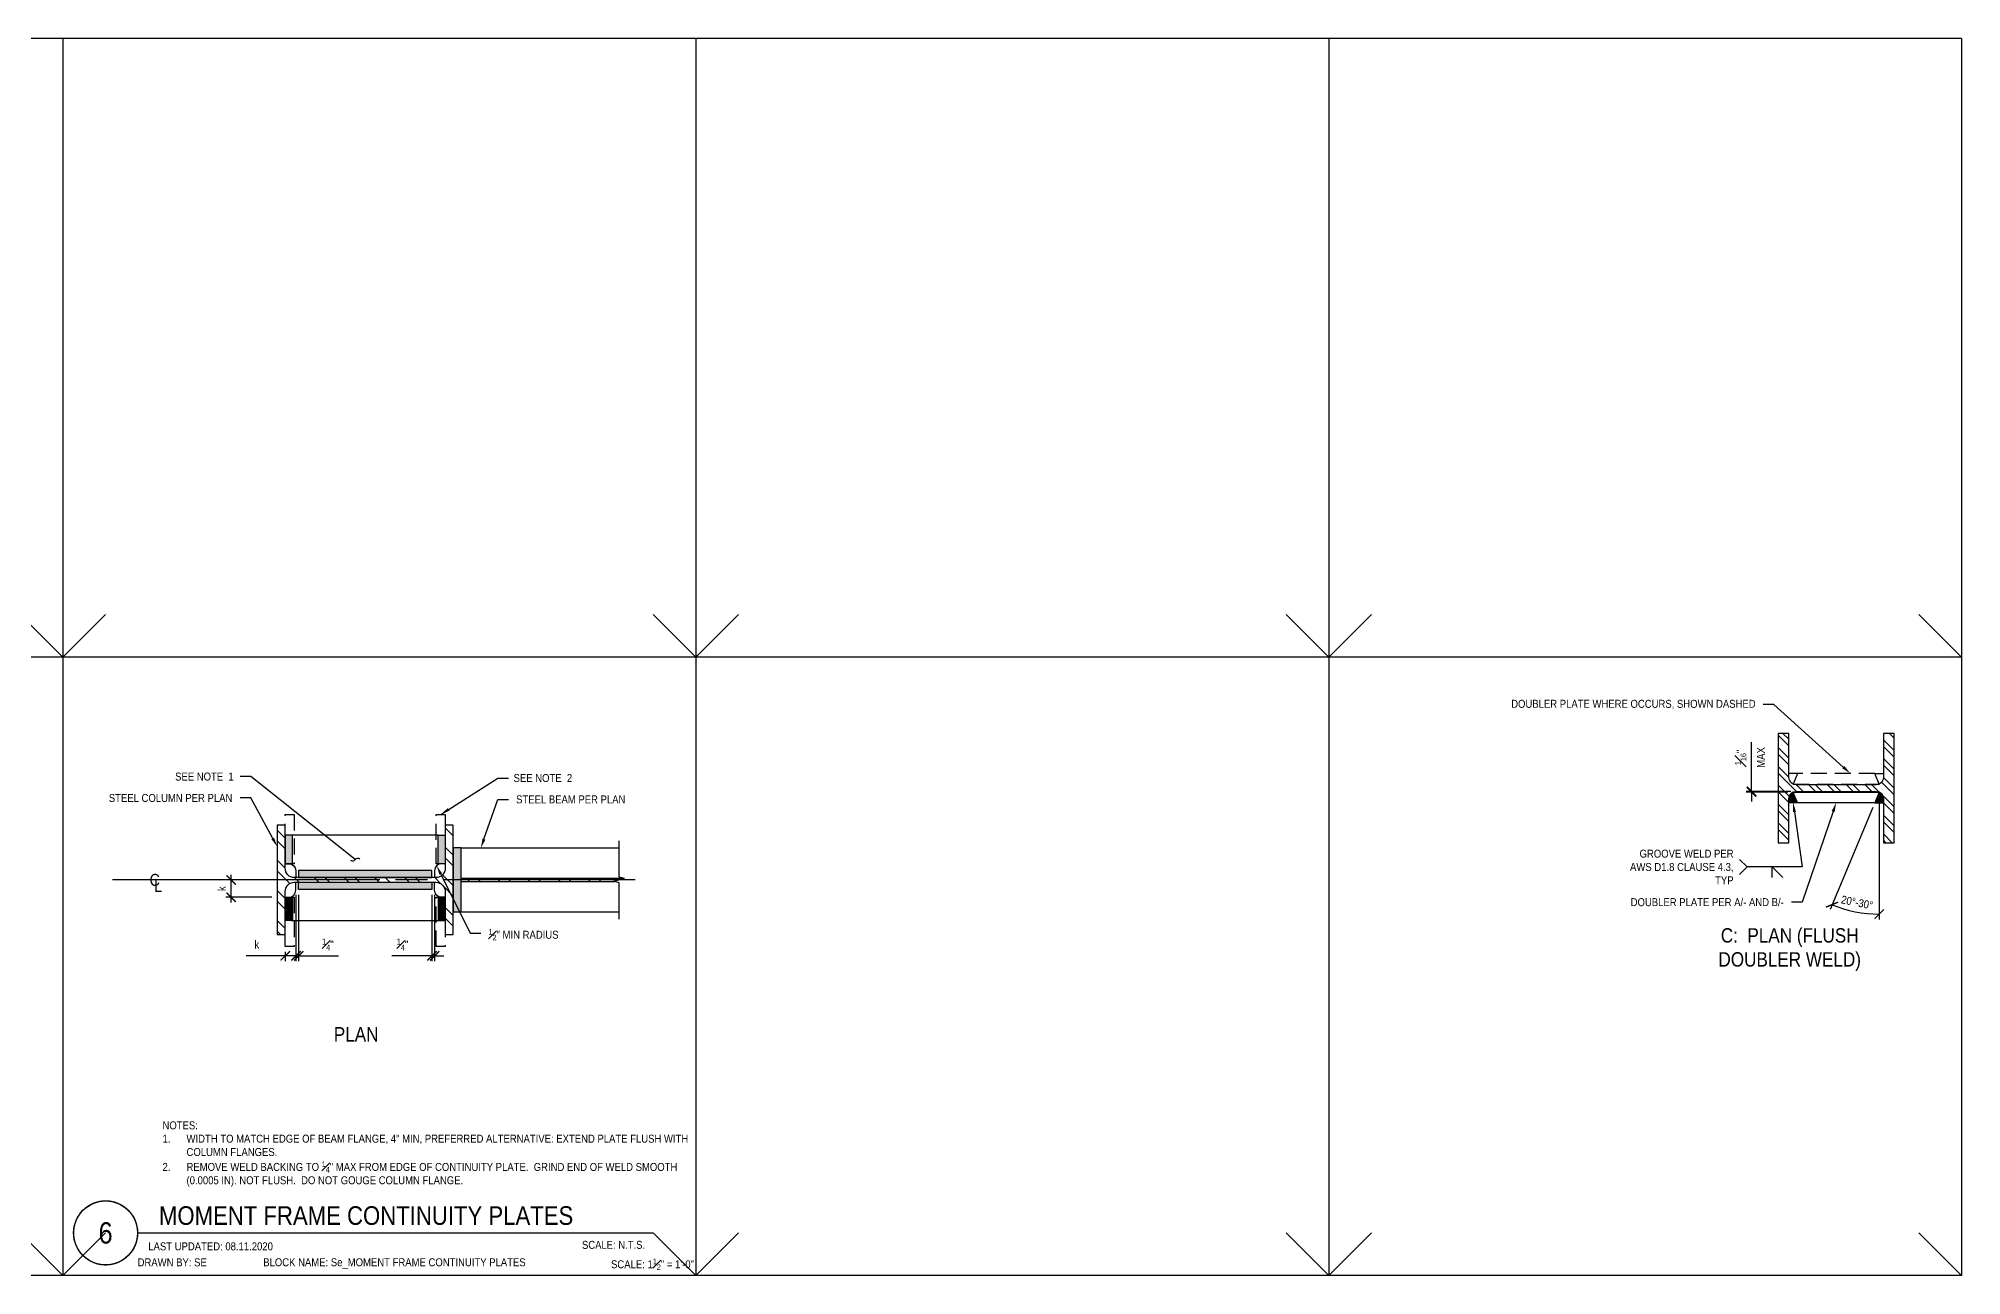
# Model space of a CAD drawing. Header units: inches. Extents: x -16404 to 14624, y -1591 to 16152.
# Drawn here: x 7421.2 to 7601.4, y 12116 to 12232 of the extents above; entities that cross this region are included whole.
import ezdxf
from ezdxf import colors
from ezdxf.entities.mleader import LeaderData, LeaderLine
from ezdxf.enums import TextEntityAlignment as Align
from ezdxf.math import Vec2, Vec3

# ---------------------------------------------------------------- set-up
doc = ezdxf.new("R2010")
doc.units = ezdxf.units.IN
doc.header["$LTSCALE"] = 24
doc.header["$MEASUREMENT"] = 0
for name, pattern in [('CENTER4', [0.9975, 0.75, -0.06125, 0.125, -0.06125]), ('DASHED2', [0.375, 0.25, -0.125]), ('HIDDEN4', [0.09375, 0.0625, -0.03125])]:
    doc.linetypes.add(name, pattern=pattern)
doc.layers.get('0').update_dxf_attribs({"linetype": 'CONTINUOUS'})
doc.layers.get('DefPoints').update_dxf_attribs({"color": 251, "linetype": 'CONTINUOUS'})
doc.layers.add('DESIGNER COMMENTS', color=221, linetype='CONTINUOUS', plot=False)
doc.layers.add('S-ANNO-GRID-NONPLOT', color=251, linetype='CONTINUOUS', plot=False)
for name, color, linetype in [('S-ANNO-DIMS', 2, 'CONTINUOUS'), ('S-ANNO-NOTE', 4, 'CONTINUOUS'), ('S-BREAK', 2, 'CONTINUOUS'), ('S-STEEL', 4, 'CONTINUOUS'), ('S-TYP DETAIL BLOCKS', 1, 'CONTINUOUS')]:
    doc.layers.add(name, color=color, linetype=linetype)
doc.layers.add('S-HATCH1', color=1, linetype='CONTINUOUS', transparency=0.5)
doc.layers.add('S-HATCH2', color=2, linetype='CONTINUOUS', transparency=0.5)
doc.layers.add('S-POCHE-227', color=7, linetype='CONTINUOUS', true_color=0xe3e3e3, transparency=0.8)
doc.styles.add('Arial', font='arial.ttf', dxfattribs={"width": 0.85})
doc.dimstyles.new('DIM-8', dxfattribs={"dimscale": 8, "dimtxt": 0.09375, "dimasz": 0.109375, "dimexe": 0.0625, "dimexo": 0.0625, "dimgap": 0.0625, "dimtad": 1, "dimdec": 4, "dimzin": 11, "dimdsep": 46, "dimlunit": 4, "dimtxsty": 'Arial', "dimblk": 'ARCHTICK', "dimcen": 0.125, "dimclrd": 256, "dimclre": 256, "dimclrt": 4, "dimadec": 0, "dimazin": 0, "dimtfac": 0.75, "dimtdec": 4, "dimtmove": 0, "dimatfit": 3, "dimfxl": 1, "dimfrac": 1, "dimtolj": 1, "dimtzin": 0, "dimarcsym": 0})
doc.dimstyles.new('DIM-8_Se', dxfattribs={"dimscale": 8, "dimtxt": 0.09375, "dimasz": 0.109375, "dimexe": 0.0625, "dimexo": 0.0625, "dimgap": 0.0625, "dimtad": 1, "dimdec": 4, "dimzin": 11, "dimdsep": 46, "dimlunit": 4, "dimtxsty": 'Arial', "dimblk": 'ARCHTICK', "dimcen": 0.125, "dimdle": 0.0625, "dimclrd": 256, "dimclre": 256, "dimclrt": 4, "dimadec": 0, "dimazin": 0, "dimtfac": 0.75, "dimtdec": 4, "dimtmove": 0, "dimatfit": 3, "dimfxl": 1, "dimfrac": 1, "dimtolj": 1, "dimtzin": 0, "dimarcsym": 0})

# ---------------------------------------------------------------- blocks, each defined once
blk = doc.blocks.new('Se_30x42_DETAILS_GRID')
for p, q in [((14.828, 29), (7.414, 29)), ((22.242, 29), (14.828, 29)), ((14.828, 29), (14.828, 21.75)), ((29.656, 29), (22.242, 29)), ((22.242, 29), (22.242, 21.75)), ((37.07, 29), (29.656, 29)), ((29.656, 29), (29.656, 21.75)), ((37.07, 29), (37.07, 21.75)), ((14.828, 21.75), (15.328, 22.25)), ((22.242, 21.75), (22.742, 22.25)), ((29.656, 21.75), (30.156, 22.25)), ((14.828, 21.75), (7.414, 21.75)), ((22.242, 21.75), (14.828, 21.75)), ((14.828, 21.75), (14.828, 14.5)), ((29.656, 21.75), (22.242, 21.75)), ((22.242, 21.75), (22.242, 14.5)), ((37.07, 21.75), (29.656, 21.75)), ((29.656, 21.75), (29.656, 14.5)), ((37.07, 21.75), (37.07, 14.5)), ((14.828, 14.5), (15.328, 15)), ((22.242, 14.5), (22.742, 15)), ((29.656, 14.5), (30.156, 15)), ((14.828, 14.5), (7.414, 14.5)), ((22.242, 14.5), (14.828, 14.5)), ((29.656, 14.5), (22.242, 14.5)), ((37.07, 14.5), (29.656, 14.5))]:
    blk.add_line(p, q)
at = {"linetype": 'DASHED2', "ltscale": 0.5}
for p, q in [((14.828, 21.75), (14.328, 22.25)), ((22.242, 21.75), (21.742, 22.25)), ((29.656, 21.75), (29.156, 22.25)), ((37.07, 21.75), (36.57, 22.25)), ((14.828, 14.5), (14.328, 15)), ((22.242, 14.5), (21.742, 15)), ((29.656, 14.5), (29.156, 15)), ((37.07, 14.5), (36.57, 15))]:
    blk.add_line(p, q, dxfattribs=at)
blk = doc.blocks.new('W16x77')
at = {"layer": 'S-HATCH1'}
h = blk.add_hatch(dxfattribs=at)
h.set_pattern_fill('STEEL', color=256, scale=16, style=0)
h.set_pattern_definition([(45, (-253.4677, -120.8758), (-1.414214, 1.414214), []), (45, (-253.4677, -119.8758), (-1.414214, 1.414214), [])])
edge = h.paths.add_edge_path()
edge.add_line((5.125, -8.25), (5.125, -7.5))
edge.add_line((5.125, -7.5), (1.09375, -7.5))
edge.add_arc((1.09375, -6.625), 0.875, 180, 270, ccw=False)
edge.add_line((0.21875, -6.625), (0.21875, 6.625))
edge.add_arc((1.09375, 6.625), 0.875, 90, 180, ccw=False)
edge.add_line((1.09375, 7.5), (5.125, 7.5))
edge.add_line((5.125, 7.5), (5.125, 8.25))
edge.add_line((5.125, 8.25), (-5.125, 8.25))
edge.add_line((-5.125, 8.25), (-5.125, 7.5))
edge.add_line((-5.125, 7.5), (-1.09375, 7.5))
edge.add_arc((-1.09375, 6.625), 0.875, 0, 90, ccw=False)
edge.add_line((-0.21875, 6.625), (-0.21875, -6.625))
edge.add_arc((-1.09375, -6.625), 0.875, -90, 0, ccw=False)
edge.add_line((-1.09375, -7.5), (-5.125, -7.5))
edge.add_line((-5.125, -7.5), (-5.125, -8.25))
edge.add_line((-5.125, -8.25), (5.125, -8.25))
at = {"layer": 'S-STEEL'}
blk.add_lwpolyline([(5.125, -8.25), (5.125, -7.5), (1.09375, -7.5, -0.414213562), (0.21875, -6.625), (0.21875, 6.625, -0.414213562), (1.09375, 7.5), (5.125, 7.5), (5.125, 8.25), (-5.125, 8.25), (-5.125, 7.5), (-1.09375, 7.5, -0.414213562), (-0.21875, 6.625), (-0.21875, -6.625, -0.414213562), (-1.09375, -7.5), (-5.125, -7.5), (-5.125, -8.25)], format="xyb", close=True, dxfattribs=at)
blk = doc.blocks.new('_ARCHTICK')
at = {"color": 0, "linetype": 'ByBlock', "const_width": 0.15}
blk.add_lwpolyline([(-0.5, -0.5), (0.5, 0.5)], dxfattribs=at)
blk = doc.blocks.new('*D773')
at = {"layer": 'DefPoints', "color": 0, "transparency": 16777216}
for p in [(11.76, 33.09), (11.76, 33.09), (16.08, 31.47)]:
    blk.add_point(p, dxfattribs=at)
at = {"layer": 'S-ANNO-DIMS', "lineweight": -2, "transparency": 16777216}
for p, q in [((11.76, 30.97), (11.76, 33.59)), ((15.58, 31.47), (11.26, 31.47))]:
    blk.add_line(p, q, dxfattribs=at)
at = {"layer": 'S-ANNO-DIMS', "lineweight": -2, "transparency": 16777216, "xscale": 0.875, "yscale": 0.875, "zscale": 0.875}
for p, rotation in [((11.76, 33.09), 90), ((11.76, 31.47), 270)]:
    blk.add_blockref('_ARCHTICK', p, dxfattribs=dict(at, rotation=rotation))
at = {"layer": 'S-ANNO-DIMS', "color": 4, "transparency": 16777216, "insert": (10.88, 32.28), "char_height": 0.75, "attachment_point": 5, "rotation": 90, "style": 'Arial'}
blk.add_mtext('\\A1;k ', dxfattribs=at)
blk = doc.blocks.new('*D774')
at = {"layer": 'DefPoints', "color": 0, "transparency": 16777216}
for p in [(17.83, 32.19), (16.83, 26.85), (17.83, 25.98)]:
    blk.add_point(p, dxfattribs=at)
at = {"layer": 'S-ANNO-DIMS', "lineweight": -2, "transparency": 16777216}
for p, q in [((17.83, 31.69), (17.83, 25.48)), ((16.83, 25.98), (13.17, 25.98)), ((17.83, 25.98), (16.33, 25.98)), ((16.83, 26.35), (16.83, 25.48))]:
    blk.add_line(p, q, dxfattribs=at)
at = {"layer": 'S-ANNO-DIMS', "lineweight": -2, "transparency": 16777216, "xscale": 0.875, "yscale": 0.875, "zscale": 0.875, "rotation": 180}
blk.add_blockref('_ARCHTICK', (16.83, 25.98), dxfattribs=at)
at = {"layer": 'S-ANNO-DIMS', "lineweight": -2, "transparency": 16777216, "xscale": 0.875, "yscale": 0.875, "zscale": 0.875}
blk.add_blockref('_ARCHTICK', (17.83, 25.98), dxfattribs=at)
blk = doc.blocks.new('*D775')
at = {"layer": 'DefPoints', "color": 0, "transparency": 16777216}
for p in [(17.83, 32.19), (18.08, 32.19), (17.83, 25.98)]:
    blk.add_point(p, dxfattribs=at)
at = {"layer": 'S-ANNO-DIMS', "lineweight": -2, "transparency": 16777216}
for p, q in [((17.83, 31.69), (17.83, 25.48)), ((18.08, 31.69), (18.08, 25.48)), ((17.83, 25.98), (16.96, 25.98)), ((17.83, 25.98), (18.08, 25.98)), ((18.08, 25.98), (21.83, 25.98))]:
    blk.add_line(p, q, dxfattribs=at)
at = {"layer": 'S-ANNO-DIMS', "lineweight": -2, "transparency": 16777216, "xscale": 0.875, "yscale": 0.875, "zscale": 0.875}
blk.add_blockref('_ARCHTICK', (17.83, 25.98), dxfattribs=at)
at = {"layer": 'S-ANNO-DIMS', "lineweight": -2, "transparency": 16777216, "xscale": 0.875, "yscale": 0.875, "zscale": 0.875, "rotation": 180}
blk.add_blockref('_ARCHTICK', (18.08, 25.98), dxfattribs=at)
at = {"layer": 'S-ANNO-DIMS', "color": 4, "transparency": 16777216, "insert": (20.83, 27.04), "char_height": 0.75, "attachment_point": 5, "style": 'Arial'}
blk.add_mtext('\\A1;{\\H0.75x;\\S1#4;}"', dxfattribs=at)
blk = doc.blocks.new('*D776')
at = {"layer": 'DefPoints', "color": 0, "transparency": 16777216}
for p in [(30.58, 32.19), (30.83, 32.19), (30.83, 25.98)]:
    blk.add_point(p, dxfattribs=at)
at = {"layer": 'S-ANNO-DIMS', "lineweight": -2, "transparency": 16777216}
for p, q in [((30.58, 31.69), (30.58, 25.48)), ((30.83, 31.69), (30.83, 25.48)), ((30.58, 25.98), (26.83, 25.98)), ((30.83, 25.98), (30.58, 25.98)), ((30.83, 25.98), (31.71, 25.98))]:
    blk.add_line(p, q, dxfattribs=at)
at = {"layer": 'S-ANNO-DIMS', "lineweight": -2, "transparency": 16777216, "xscale": 0.875, "yscale": 0.875, "zscale": 0.875}
blk.add_blockref('_ARCHTICK', (30.58, 25.98), dxfattribs=at)
at = {"layer": 'S-ANNO-DIMS', "lineweight": -2, "transparency": 16777216, "xscale": 0.875, "yscale": 0.875, "zscale": 0.875, "rotation": 180}
blk.add_blockref('_ARCHTICK', (30.83, 25.98), dxfattribs=at)
at = {"layer": 'S-ANNO-DIMS', "color": 4, "transparency": 16777216, "insert": (27.83, 27.04), "char_height": 0.75, "attachment_point": 5, "style": 'Arial'}
blk.add_mtext('\\A1;{\\H0.75x;\\S1#4;}"', dxfattribs=at)
blk = doc.blocks.new('CL-H12')
at = {"layer": 'DefPoints'}
blk.add_line((5.94, 0), (-5.94, 0), dxfattribs=at)
at = {"layer": 'S-ANNO-NOTE', "color": 4, "char_height": 1.69, "attachment_point": 5, "style": 'Arial'}
for s, insert, width in [('C', (0, 0), 1.3847), ('L', (0.48, -0.84), 1.0599)]:
    blk.add_mtext(s, dxfattribs=dict(at, insert=insert, width=width))
blk = doc.blocks.new('*U563')
at = {"color": 0, "linetype": 'ByBlock'}
blk.add_lwpolyline([(5.5, 0), (0.38, 0), (0.19, -0.78), (-0.19, 0.78), (-0.38, 0), (-5.5, 0)], dxfattribs=at)
blk = doc.blocks.new('*U814')
at = {"const_width": 0.188}
for points in [[(-4.5, 0, -1), (4.5, 0, 3.732051)], [(-4.5, 0, 1), (4.5, 0, -3.732051)]]:
    blk.add_lwpolyline(points, format="xyb", dxfattribs=at)
blk.add_lwpolyline([(4.5, 0), (76.97, 0)], dxfattribs=at)
blk.add_circle((0, 0), 4.5)
at = {"style": 'Arial', "width": 0.85}
for tag, p in [('DWG_TITLE_1', (7.5, 6.19)), ('DWG_TITLE_2', (7.5, 2.44))]:
    blk.add_attdef(tag, text='', height=2.62, dxfattribs=at).set_placement(p, align=Align.MIDDLE_LEFT)
blk.add_attdef('#', text='', height=3, dxfattribs=at).set_placement((0, 0), align=Align.MIDDLE_CENTER)
blk.add_attdef('SCALE', text='', height=1.12, dxfattribs=at).set_placement((75.84, -1.12), align=Align.TOP_RIGHT)
blk = doc.blocks.new('W10x88')
at = {"layer": 'S-HATCH1'}
h = blk.add_hatch(dxfattribs=at)
h.set_pattern_fill('STEEL', color=256, scale=10, style=0)
h.set_pattern_definition([(45, (-98.1072, -482.069), (-0.8838835, 0.8838835), []), (45, (-98.1072, -481.444), (-0.8838835, 0.8838835), [])])
edge = h.paths.add_edge_path()
edge.add_line((5.125, -5.4375), (5.125, -4.4375))
edge.add_line((5.125, -4.4375), (1, -4.4375))
edge.add_arc((1, -3.75), 0.6875, 180, 270, ccw=False)
edge.add_line((0.3125, -3.75), (0.3125, 3.75))
edge.add_arc((1, 3.75), 0.6875, 90, 180, ccw=False)
edge.add_line((1, 4.4375), (5.125, 4.4375))
edge.add_line((5.125, 4.4375), (5.125, 5.4375))
edge.add_line((5.125, 5.4375), (-5.125, 5.4375))
edge.add_line((-5.125, 5.4375), (-5.125, 4.4375))
edge.add_line((-5.125, 4.4375), (-1, 4.4375))
edge.add_arc((-1, 3.75), 0.6875, 0, 90, ccw=False)
edge.add_line((-0.3125, 3.75), (-0.3125, -3.75))
edge.add_arc((-1, -3.75), 0.6875, -90, 0, ccw=False)
edge.add_line((-1, -4.4375), (-5.125, -4.4375))
edge.add_line((-5.125, -4.4375), (-5.125, -5.4375))
edge.add_line((-5.125, -5.4375), (5.125, -5.4375))
at = {"layer": 'S-STEEL'}
blk.add_lwpolyline([(5.125, -5.4375), (5.125, -4.4375), (1, -4.4375, -0.41421356), (0.3125, -3.75), (0.3125, 3.75, -0.41421356), (1, 4.4375), (5.125, 4.4375), (5.125, 5.4375), (-5.125, 5.4375), (-5.125, 4.4375), (-1, 4.4375, -0.41421356), (-0.3125, 3.75), (-0.3125, -3.75, -0.41421356), (-1, -4.4375), (-5.125, -4.4375), (-5.125, -5.4375)], format="xyb", close=True, dxfattribs=at)
blk = doc.blocks.new('*D2334')
at = {"layer": 'DefPoints', "color": 0, "transparency": 16777216}
for p in [(7581.76, 12161.4), (7585.65, 12161.34), (7585.94, 12161.4)]:
    blk.add_point(p, dxfattribs=at)
at = {"layer": 'S-ANNO-DIMS', "lineweight": -2, "transparency": 16777216}
for p, q in [((7581.76, 12161.4), (7581.76, 12166.01)), ((7585.44, 12161.4), (7581.26, 12161.4)), ((7585.15, 12161.34), (7581.26, 12161.34)), ((7581.76, 12161.34), (7581.76, 12161.4)), ((7581.76, 12161.34), (7581.76, 12160.46))]:
    blk.add_line(p, q, dxfattribs=at)
at = {"layer": 'S-ANNO-DIMS', "lineweight": -2, "transparency": 16777216, "xscale": 0.875, "yscale": 0.875, "zscale": 0.875}
for p, rotation in [((7581.76, 12161.4), 270), ((7581.76, 12161.34), 90)]:
    blk.add_blockref('_ARCHTICK', p, dxfattribs=dict(at, rotation=rotation))
at = {"layer": 'S-ANNO-DIMS', "color": 4, "transparency": 16777216, "char_height": 0.75, "attachment_point": 5, "rotation": 90, "style": 'Arial'}
for s, insert in [('\\A1;MAX', (7582.63, 12164.58)), ('\\A1;{\\H0.7x;\\S1#16;}"', (7580.73, 12164.58))]:
    blk.add_mtext(s, dxfattribs=dict(at, insert=insert))
blk = doc.blocks.new('*D2335')
at = {"layer": 'DefPoints', "color": 0, "transparency": 16777216}
for p in [(7593.3, 12160.34), (7593.72, 12161.34), (7593.72, 12161.34), (7593.72, 12161.31), (7590.73, 12150.29)]:
    blk.add_point(p, dxfattribs=at)
at = {"layer": 'S-ANNO-DIMS', "lineweight": -2, "transparency": 16777216}
for p, q in [((7593.72, 12160.81), (7593.72, 12149.39)), ((7593.11, 12159.88), (7589.11, 12150.32))]:
    blk.add_line(p, q, dxfattribs=at)
blk.add_arc((7593.72, 12161.34), 11.45, 247.2993, 270, dxfattribs=at)
at = {"layer": 'S-ANNO-DIMS', "lineweight": -2, "transparency": 16777216, "xscale": 0.875, "yscale": 0.875, "zscale": 0.875}
for p, rotation in [((7589.3, 12150.78), 157.2993011208931), ((7593.72, 12149.89), 9.417266966238458e-10)]:
    blk.add_blockref('_ARCHTICK', p, dxfattribs=dict(at, rotation=rotation))
at = {"layer": 'S-ANNO-DIMS', "color": 4, "transparency": 16777216, "insert": (7591.64, 12150.98), "char_height": 0.75, "attachment_point": 5, "rotation": 348.6497, "style": 'Arial'}
blk.add_mtext('\\A1;20%%D-30%%D', dxfattribs=at)
blk = doc.blocks.new('Se_MOMENT FRAME CONTINUITY PLATES')
at = {"layer": 'S-HATCH1'}
h = blk.add_hatch(dxfattribs=at)
h.set_pattern_fill('STEEL', color=256, scale=16, angle=90, style=0)
h.set_pattern_definition([(135, (-7726.3082, -5739.4326), (-1.41421356, -1.41421356), []), (135, (-7727.3082, -5739.4326), (-1.41421356, -1.41421356), [])])
h.paths.add_polyline_path([(48.6445, 33.21802), (48.52089, 33.24808), (33.31595, 33.24808), (33.31595, 32.93558), (47.7303, 32.93558), (47.60669, 32.96564)])
at = {"layer": 'S-POCHE-227'}
h = blk.add_hatch(color=256, dxfattribs=at)
h.dxf.hatch_style = 1
h.paths.add_polyline_path([(17.5058, 37.2949), (17.3933, 37.2949), (16.83113, 37.2949), (16.83113, 34.62023), (17.5058, 34.62023)])
h = blk.add_hatch(color=256, dxfattribs=at)
h.dxf.hatch_style = 1
h.paths.add_polyline_path([(31.83113, 37.2949), (31.15645, 37.2949), (31.15645, 34.62023), (31.83113, 34.62023)])
h = blk.add_hatch(color=256, dxfattribs=at)
h.dxf.hatch_style = 1
h.paths.add_polyline_path([(33.31595, 33.09183), (32.58113, 33.09183), (32.58113, 30.09183), (33.31595, 30.09183)])
h.paths.add_polyline_path([(33.31595, 36.09183), (32.58113, 36.09183), (32.58113, 33.09183), (33.31595, 33.09183)])
h = blk.add_hatch(color=256, dxfattribs=at)
h.dxf.hatch_style = 1
h.paths.add_polyline_path([(30.58113, 33.31058), (30.58113, 33.97409), (18.08113, 33.97366), (18.08113, 33.311)])
h = blk.add_hatch(color=256, dxfattribs=at)
h.dxf.hatch_style = 1
h.paths.add_polyline_path([(30.58113, 32.2261), (30.58113, 32.8896), (18.08113, 32.88875), (18.08113, 32.22525)])
h = blk.add_hatch(color=256, dxfattribs=at)
h.dxf.hatch_style = 1
h.paths.add_polyline_path([(17.5058, 31.46706), (16.83113, 31.46706), (16.83113, 29.2949), (17.5058, 29.2949)])
h = blk.add_hatch(color=256, dxfattribs=at)
h.dxf.hatch_style = 1
h.paths.add_polyline_path([(31.83113, 31.46706), (31.15645, 31.46706), (31.15645, 29.2949), (31.83113, 29.2949)])
at = {"layer": 'S-ANNO-NOTE', "color": 1, "linetype": 'CENTER4'}
blk.add_line((49.6256, 33.09183), (8.56663, 33.09183), dxfattribs=at)
at = {"layer": 'S-STEEL'}
for p, q in [((31.15645, 37.2949), (17.3933, 37.2949)), ((33.31595, 36.09183), (48.1256, 36.09183)), ((33.31595, 33.24808), (48.52089, 33.24808)), ((33.31595, 32.93558), (47.7303, 32.93558)), ((17.3933, 29.2949), (31.15645, 29.2949)), ((33.31595, 30.09183), (48.1256, 30.09183))]:
    blk.add_line(p, q, dxfattribs=at)
at = {"layer": 'S-STEEL', "color": 2, "linetype": 'HIDDEN4'}
for points in [[(16.83113, 39.23346), (17.68273, 39.23346), (17.68273, 34.62023), (16.83113, 34.62023)], [(30.97952, 39.23346), (31.83113, 39.23346), (31.83113, 34.62023), (30.97952, 34.62023)], [(16.83113, 31.46706), (17.68273, 31.46706), (17.68273, 26.85383), (16.83113, 26.85383)], [(30.97952, 31.46706), (31.83113, 31.46706), (31.83113, 26.85383), (30.97952, 26.85383)]]:
    blk.add_lwpolyline(points, close=True, dxfattribs=at)
at = {"layer": 'S-STEEL'}
for points in [[(17.5058, 37.2949), (16.83113, 37.2949), (16.83113, 34.62023), (17.5058, 34.62023)], [(31.15645, 37.2949), (31.83113, 37.2949), (31.83113, 34.62023), (31.15645, 34.62023)], [(33.31595, 36.09183), (32.58113, 36.09183), (32.58113, 30.09183), (33.31595, 30.09183)], [(30.58113, 33.97409), (18.08113, 33.97409), (18.08113, 33.31058), (30.58113, 33.31058)], [(30.58113, 32.20957), (18.08113, 32.20957), (18.08113, 32.87308), (30.58113, 32.87308)], [(17.5058, 29.2949), (16.83113, 29.2949), (16.83113, 31.46706), (17.5058, 31.46706)], [(31.15645, 29.2949), (31.83113, 29.2949), (31.83113, 31.46706), (31.15645, 31.46706)]]:
    blk.add_lwpolyline(points, close=True, dxfattribs=at)
for points in [[(16.83113, 34.62023), (17.16846, 34.62023, -0.414213562), (17.83113, 33.95756), (17.83113, 33.31058)], [(31.83113, 34.62023), (31.49379, 34.62023, 0.414213562), (30.83113, 33.95756), (30.83113, 33.31058)], [(16.83113, 31.46706), (17.16846, 31.46706, 0.414213562), (17.83113, 32.12973), (17.83113, 32.87308)], [(31.83113, 31.46706), (31.49379, 31.46706, -0.414213562), (30.83113, 32.12973), (30.83113, 32.87308)]]:
    blk.add_lwpolyline(points, format="xyb", dxfattribs=at)
at = {"layer": 'S-ANNO-NOTE', "xscale": 0.6666666666666666, "yscale": 0.6666666666666666, "zscale": 0.6666666666666666}
blk.add_blockref('CL-H12', (4.60928, 33.09183), dxfattribs=at)
at = {"layer": 'S-BREAK', "xscale": 0.6666666666666666, "yscale": 0.6666666666666666, "zscale": 0.6666666666666666, "rotation": 270}
blk.add_blockref('*U563', (48.1256, 33.09183), dxfattribs=at)
at = {"layer": 'S-STEEL', "rotation": 90}
blk.add_blockref('W16x77', (24.33113, 33.09183), dxfattribs=at)
at = {"layer": 'DESIGNER COMMENTS', "char_height": 0.75, "style": 'Arial'}
for s, insert, width, attachment_point in [('\\A1;LAST UPDATED: 08.11.2020', (3.99989, -0.88734), 11.6473107, 1), ('\\A1;DRAWN BY: SE', (2.99989, -2.38734), 6.4420754, 1), ('\\A1;BLOCK NAME: Se_MOMENT FRAME CONTINUITY PLATES', (27.0697, -2.8631), 24.5547289, 5), ('\\A1;SCALE: 1{\\H0.7x;\\S1#2;}" = 1\'-0"', (55.1394, -2.41667), 13.1249667, 3)]:
    blk.add_mtext(s, dxfattribs=dict(at, insert=insert, width=width, attachment_point=attachment_point))
at = {"layer": 'S-ANNO-DIMS', "color": 4, "insert": (13.94706, 27.41313), "char_height": 0.75, "width": 22.7815049, "attachment_point": 1, "style": 'Arial'}
blk.add_mtext('\\A1;\\pi-3,l3;k', dxfattribs=at)
at = {"layer": 'S-ANNO-NOTE', "color": 4, "char_height": 0.75, "attachment_point": 5, "style": 'Arial'}
for s, insert, width in [('SEE NOTE  1', (9.26093, 42.78258), 5.3375392), ('SEE NOTE  2', (40.98034, 42.64859), 5.4540808)]:
    blk.add_mtext(s, dxfattribs=dict(at, insert=insert, width=width))
at = {"layer": 'S-ANNO-NOTE', "color": 6, "insert": (23.48236, 17.94651), "char_height": 1.35, "width": 4.0696698, "attachment_point": 8, "style": 'Arial'}
blk.add_mtext('PLAN', dxfattribs=at)
at = {"layer": 'S-ANNO-NOTE', "insert": (5.33364, 4.33355), "char_height": 0.75, "width": 45.9596262, "attachment_point": 7, "style": 'Arial'}
blk.add_mtext('NOTES:{\\A1;\\L\\C4;\\P\\pi-2.25,l2.25,t2.25;\\l1.^IWIDTH TO MATCH EDGE OF BEAM FLANGE, 4" MIN, PREFERRED ALTERNATIVE: EXTEND PLATE FLUSH WITH COLUMN FLANGES.\\P2.^IREMOVE WELD BACKING TO \\H0.7x;\\S1#4;\\H1.4286x;" MAX FROM EDGE OF CONTINUITY PLATE.  GRIND END OF WELD SMOOTH (0.0005 IN). NOT FLUSH.  DO NOT GOUGE COLUMN FLANGE.}', dxfattribs=at)
at = {"layer": 'S-ANNO-DIMS'}
dim = blk.add_linear_dim(base=(11.75736, 33.09183), p1=(16.08113, 31.46706), p2=(11.75736, 33.09183), angle=90, text='k ', dimstyle='DIM-8_Se', dxfattribs=at)
dim.commit()
dim.dimension.update_dxf_attribs({"geometry": '*D773', "text_midpoint": (11.75736, 32.27944), "dimtype": 128})
dim = blk.add_linear_dim(base=(17.83113, 25.98048), p1=(16.83113, 26.85383), p2=(17.83113, 32.19305), text=' ', dimstyle='DIM-8_Se', dxfattribs=at)
dim.commit()
dim.dimension.update_dxf_attribs({"geometry": '*D774', "text_midpoint": (13.67041, 25.98048), "dimtype": 128})
dim = blk.add_linear_dim(base=(17.83113, 25.98048), p1=(18.08113, 32.19305), p2=(17.83113, 32.19305), dimstyle='DIM-8_Se', dxfattribs=at)
dim.commit()
dim.dimension.update_dxf_attribs({"geometry": '*D775', "text_midpoint": (20.83147, 25.98048), "dimtype": 128})
dim = blk.add_linear_dim(base=(30.83113, 25.98048), p1=(30.58113, 32.19305), p2=(30.83113, 32.1922), angle=180, dimstyle='DIM-8_Se', dxfattribs=at)
dim.commit()
dim.dimension.update_dxf_attribs({"geometry": '*D776', "text_midpoint": (27.83078, 25.98048), "dimtype": 128})
at = {"layer": 'S-ANNO-NOTE'}
for points, override in [([(23.39342, 35.00593), (13.60005, 42.78258), (12.60005, 42.78258)], {"dimclrd": 2, "dimldrblk": 'Integral'}), ([(31.40532, 39.23346), (36.7508, 42.64859), (37.7508, 42.64859)], {"dimclrd": 2})]:
    blk.add_leader(points, dimstyle='DIM-8', override=override, dxfattribs=at)
ml = blk.add_multileader_mtext('Standard', dxfattribs=at)
ml.set_content('STEEL COLUMN PER PLAN', color=4, style='Arial')
ml.set_leader_properties(color=2)
ml.build(insert=Vec2(0, 0))
ml.multileader.update_dxf_attribs({"dogleg_length": 0.36, "arrow_head_size": 0.875, "scale": 8})
ctx = ml.context
ctx.base_point, ctx.scale, ctx.char_height, ctx.arrow_head_size, ctx.landing_gap_size, ctx.plane_origin = Vec3(4.34497, 40.78258), 8, 0.75, 0.875, 0.72, Vec3(56.8264, 3525.43071)
ctx.text_align_type = 2
notes = []
notes.append((ctx, [(0, (1, 1, 0), (13.60005, 40.78258), (-1, 0), 1, [(0, [(16.08113, 36.22582)], 0, [])])]))
ctx.mtext.insert, ctx.mtext.width, ctx.mtext.alignment, ctx.mtext.flow_direction = Vec3(11.88005, 41.15784), 7.1717857, 3, 5
ml = blk.add_multileader_mtext('Standard', dxfattribs=at)
ml.set_content('STEEL BEAM PER PLAN', color=4, style='Arial')
ml.set_leader_properties(color=2)
ml.build(insert=Vec2(0, 0))
ml.multileader.update_dxf_attribs({"dogleg_length": 0.36, "arrow_head_size": 0.875, "scale": 8})
ctx = ml.context
ctx.base_point, ctx.scale, ctx.char_height, ctx.arrow_head_size, ctx.landing_gap_size, ctx.plane_origin = Vec3(37.7508, 40.64859), 8, 0.75, 0.875, 0.72, Vec3(-6.21742, 3525.29672)
notes.append((ctx, [(0, (1, 1, 0), (36.7508, 40.64859), (1, 0), 1, [(0, [(35.17151, 36.09183)], 0, [])])]))
ctx.mtext.insert, ctx.mtext.width, ctx.mtext.flow_direction = Vec3(38.4708, 41.02384), 5.7753571, 5
ml = blk.add_multileader_mtext('Standard', dxfattribs=at)
ml.set_content('\\A1;{\\H0.7x;\\S1#2;\\H1.4286x;" MIN RADIUS}', color=4, style='Arial')
ml.set_leader_properties(color=2)
ml.build(insert=Vec2(0, 0))
ml.multileader.update_dxf_attribs({"dogleg_length": 0.36, "arrow_head_size": 0.875, "scale": 8})
ctx = ml.context
ctx.base_point, ctx.scale, ctx.char_height, ctx.arrow_head_size, ctx.landing_gap_size, ctx.plane_origin = Vec3(35.16311, 28.1004), 8, 0.75, 0.875, 0.72, Vec3(-9.54367, 3512.74853)
notes.append((ctx, [(0, (1, 1, 0), (34.16311, 28.1004), (1, 0), 1, [(0, [(31.02522, 34.42614)], 0, [])])]))
ctx.mtext.insert, ctx.mtext.width, ctx.mtext.flow_direction = Vec3(35.88311, 28.48179), 9.8009078, 5
for ctx, leaders in notes:
    for number, flags, end, landing, length, lines in leaders:
        leader = LeaderData()
        leader.index, (leader.has_last_leader_line, leader.has_dogleg_vector, leader.attachment_direction) = number, flags
        leader.last_leader_point, leader.dogleg_vector, leader.dogleg_length = Vec3(end), Vec3(landing), length
        for number, points, colour, breaks in lines:
            line = LeaderLine()
            line.index, line.vertices, line.color, line.breaks = number, Vec3.list(points), colors.encode_raw_color(colour), breaks
            leader.lines.append(line)
        ctx.leaders.append(leader)

msp = doc.modelspace()

# ---------------------------------------------------------------- hatches: boundary and pattern name
at = {"layer": 'S-HATCH2'}
for points in [[(7585.64866, 12161.33969, 0.293273325), (7585.24758, 12160.71469), (7585.24758, 12160.33969), (7586.06699, 12160.33969)], [(7593.30316, 12160.33969), (7594.12258, 12160.33969), (7594.12258, 12160.71469, 0.293273325), (7593.72149, 12161.33969)]]:
    msp.add_hatch(color=256, dxfattribs=at).paths.add_polyline_path(points)

# ---------------------------------------------------------------- linework, layer by layer
at = {"layer": 'S-ANNO-NOTE'}
for points in [[(7580.63433, 12153.60434), (7581.34143, 12154.31145), (7580.63433, 12155.01855)], [(7583.67674, 12153.31145), (7583.67674, 12154.31145), (7584.67674, 12153.31145)]]:
    msp.add_lwpolyline(points, dxfattribs=at)
at = {"layer": 'S-STEEL', "color": 1, "linetype": 'HIDDEN4'}
for points in [[(7586.06699, 12163.08969), (7585.24758, 12163.08969)], [(7593.30316, 12163.08969), (7594.12258, 12163.08969)]]:
    msp.add_lwpolyline(points, dxfattribs=at)
at = {"layer": 'S-STEEL', "linetype": 'HIDDEN4'}
msp.add_lwpolyline([(7586.06699, 12163.08969), (7585.64866, 12162.08969), (7593.72149, 12162.08969), (7593.30316, 12163.08969)], close=True, dxfattribs=at)
at = {"layer": 'S-STEEL'}
for points in [[(7586.06699, 12160.33969), (7585.24758, 12160.33969)], [(7593.30316, 12160.33969), (7594.12258, 12160.33969)]]:
    msp.add_lwpolyline(points, dxfattribs=at)
msp.add_lwpolyline([(7586.06699, 12160.33969), (7585.64866, 12161.33969), (7593.72149, 12161.33969), (7593.30316, 12160.33969)], close=True, dxfattribs=at)

# ---------------------------------------------------------------- block references
at = {"layer": 'S-ANNO-GRID-NONPLOT', "xscale": 8, "yscale": 8, "zscale": 8}
msp.add_blockref('Se_30x42_DETAILS_GRID', (7304.87897, 12000), dxfattribs=at)
at = {"layer": 'S-ANNO-NOTE', "xscale": 0.6666666666666666, "yscale": 0.6666666666666666, "zscale": 0.6666666666666666}
msp.add_blockref('*U814', (7427.50201, 12120), dxfattribs=at).add_auto_attribs({'#': '6', 'DWG_TITLE_2': 'MOMENT FRAME CONTINUITY PLATES', 'SCALE': 'SCALE: N.T.S.'})
at = {"layer": 'S-STEEL', "rotation": 270}
msp.add_blockref('W10x88', (7589.68508, 12161.71469), dxfattribs=at)
at = {"layer": 'S-TYP DETAIL BLOCKS'}
msp.add_blockref('Se_MOMENT FRAME CONTINUITY PLATES', (7427.50201, 12120), dxfattribs=at)

# ---------------------------------------------------------------- texts
at = {"layer": 'S-ANNO-NOTE', "insert": (7580.07191, 12154.31145), "char_height": 0.75, "width": 9.7010774, "attachment_point": 6, "style": 'Arial'}
msp.add_mtext('GROOVE WELD PER AWS D1.8 CLAUSE 4.3, TYP', dxfattribs=at)
at = {"layer": 'S-ANNO-NOTE', "color": 6, "insert": (7585.33213, 12144.5654), "char_height": 1.35, "width": 20.7200435, "attachment_point": 8, "style": 'Arial'}
msp.add_mtext('C:  PLAN (FLUSH DOUBLER WELD)', dxfattribs=at)

# ---------------------------------------------------------------- dimensions: what is measured, and where the dimension line sits
at = {"layer": 'S-ANNO-DIMS'}
dim = msp.add_linear_dim(base=(7581.75716, 12161.40219), p1=(7585.64866, 12161.33969), p2=(7585.93508, 12161.40219), angle=90, text='{\\H0.7x;\\S1#16;}"\\XMAX', dimstyle='DIM-8_Se', dxfattribs=at)
dim.commit()
dim.dimension.update_dxf_attribs({"geometry": '*D2334', "text_midpoint": (7581.75716, 12164.58126)})
dim = msp.add_angular_dim_2l(base=(7590.73333, 12150.29099), line1=((7593.72149, 12161.33969), (7593.30316, 12160.33969)), line2=((7593.72149, 12161.31499), (7593.72149, 12161.33969)), text='20%%D-30%%D', dimstyle='DIM-8_Se', dxfattribs=at)
dim.commit()
dim.dimension.update_dxf_attribs({"geometry": '*D2335', "text_midpoint": (7591.64271, 12150.98381)})

# ---------------------------------------------------------------- leaders
at = {"layer": 'S-ANNO-NOTE'}
ml = msp.add_multileader_mtext('Standard', dxfattribs=at)
ml.set_content('\\A1;DOUBLER PLATE WHERE OCCURS, SHOWN DASHED', color=4, style='Arial')
ml.set_leader_properties(color=2)
ml.build(insert=Vec2(0, 0))
ml.multileader.update_dxf_attribs({"dogleg_length": 0.36, "arrow_head_size": 0.875, "scale": 8})
ctx = ml.context
ctx.base_point, ctx.scale, ctx.char_height, ctx.arrow_head_size, ctx.landing_gap_size, ctx.plane_origin = Vec3(7569.78186, 12169.53576), 8, 0.75, 0.875, 0.72, Vec3(7628.79787, 12467.87058)
ctx.text_align_type = 2
notes = []
notes.append((ctx, [(0, (1, 1, 0), (7583.85819, 12169.53576), (-1, 0), 1, [(0, [(7591.00078, 12163.08969)], 0, [])])]))
ctx.mtext.insert, ctx.mtext.width, ctx.mtext.alignment, ctx.mtext.flow_direction = Vec3(7582.13819, 12169.98494), 13.990624, 3, 5
ml = msp.add_multileader_mtext('Standard', dxfattribs=at)
ml.set_content('\\A1;DOUBLER PLATE PER A/- AND B/-', color=4, style='Arial')
ml.set_leader_properties(color=2)
ml.build(insert=Vec2(0, 0))
ml.multileader.update_dxf_attribs({"dogleg_length": 0.36, "arrow_head_size": 0.875, "scale": 8})
ctx = ml.context
ctx.base_point, ctx.scale, ctx.char_height, ctx.arrow_head_size, ctx.landing_gap_size, ctx.plane_origin = Vec3(7574.68627, 12151.00577), 8, 0.75, 0.875, 0.72, Vec3(7631.97489, 12449.34059)
ctx.text_align_type = 2
notes.append((ctx, [(0, (1, 1, 0), (7586.49917, 12151.00577), (-1, 0), 1, [(0, [(7589.68508, 12160.33969)], 0, [])])]))
ctx.mtext.insert, ctx.mtext.width, ctx.mtext.alignment, ctx.mtext.flow_direction = Vec3(7584.77917, 12151.38717), 9.6756499, 3, 5
ml = msp.add_multileader_mtext('Standard', dxfattribs=at)
ml.set_content('', color=4, style='Arial')
ml.set_leader_properties(color=2)
ml.build(insert=Vec2(0, 0))
ml.multileader.update_dxf_attribs({"dogleg_length": 1.21451, "arrow_head_size": 0.875, "scale": 8})
ctx = ml.context
ctx.base_point, ctx.scale, ctx.char_height, ctx.arrow_head_size, ctx.landing_gap_size, ctx.plane_origin = Vec3(7579.90143, 12154.31145), 8, 0.75, 0.875, 0.72, Vec3(7595.24233, 12145.90981)
ctx.text_align_type = 2
notes.append((ctx, [(0, (1, 1, 0), (7586.49917, 12154.31145), (-1, 0), 5.15774, [(0, [(7585.65728, 12160.33969)], 0, [])])]))
ctx.mtext.insert, ctx.mtext.alignment, ctx.mtext.flow_direction = Vec3(7580.62143, 12154.68645), 3, 5
for ctx, leaders in notes:
    for number, flags, end, landing, length, lines in leaders:
        leader = LeaderData()
        leader.index, (leader.has_last_leader_line, leader.has_dogleg_vector, leader.attachment_direction) = number, flags
        leader.last_leader_point, leader.dogleg_vector, leader.dogleg_length = Vec3(end), Vec3(landing), length
        for number, points, colour, breaks in lines:
            line = LeaderLine()
            line.index, line.vertices, line.color, line.breaks = number, Vec3.list(points), colors.encode_raw_color(colour), breaks
            leader.lines.append(line)
        ctx.leaders.append(leader)

doc.saveas('drawing.dxf')
